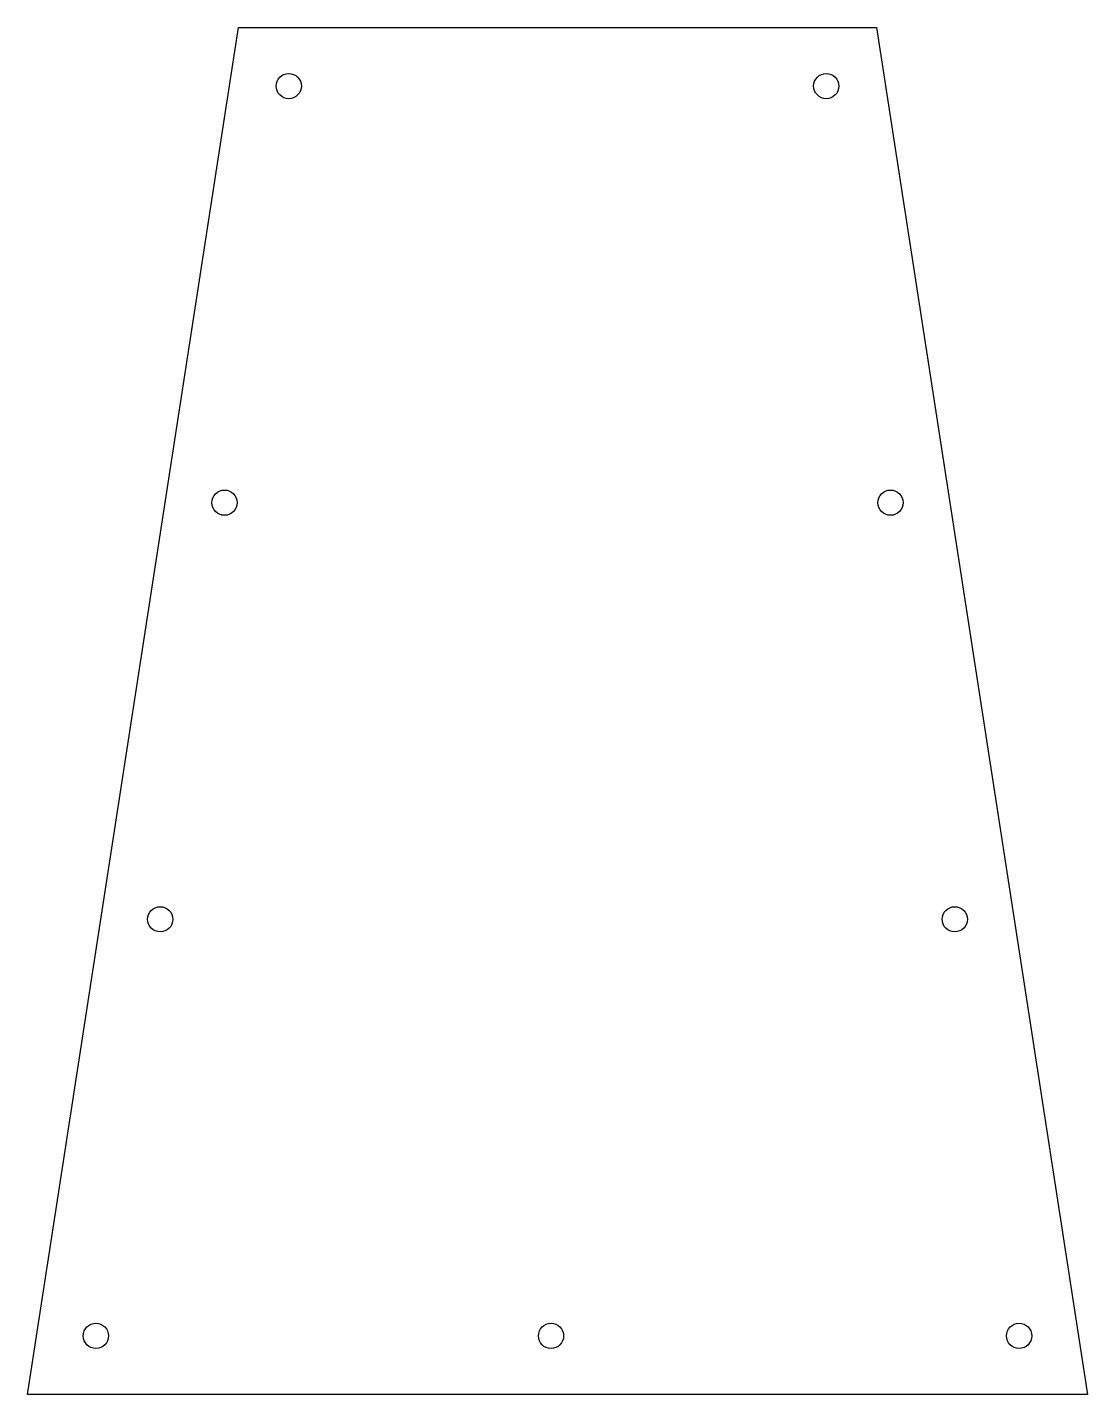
# Model space of a CAD drawing. Header units: millimetres. Extents: x -63 to 63, y 0 to 163.
import ezdxf

# ---------------------------------------------------------------- set-up
doc = ezdxf.new("R2010")
doc.units = ezdxf.units.MM
doc.layers.get('0').update_dxf_attribs({"linetype": 'CONTINUOUS'})

msp = doc.modelspace()

# ---------------------------------------------------------------- linework, layer by layer
msp.add_lwpolyline([(38, 162.9), (63.12, 0), (-63.12, 0), (-38, 162.9)], close=True)
for centre in [(-32, 155.9), (32, 155.9), (-39.65, 106.27), (39.65, 106.27), (-47.3, 56.63), (47.3, 56.63), (-54.96, 7), (-0.77, 7), (54.96, 7)]:
    msp.add_circle(centre, 1.5)

doc.saveas('drawing.dxf')
